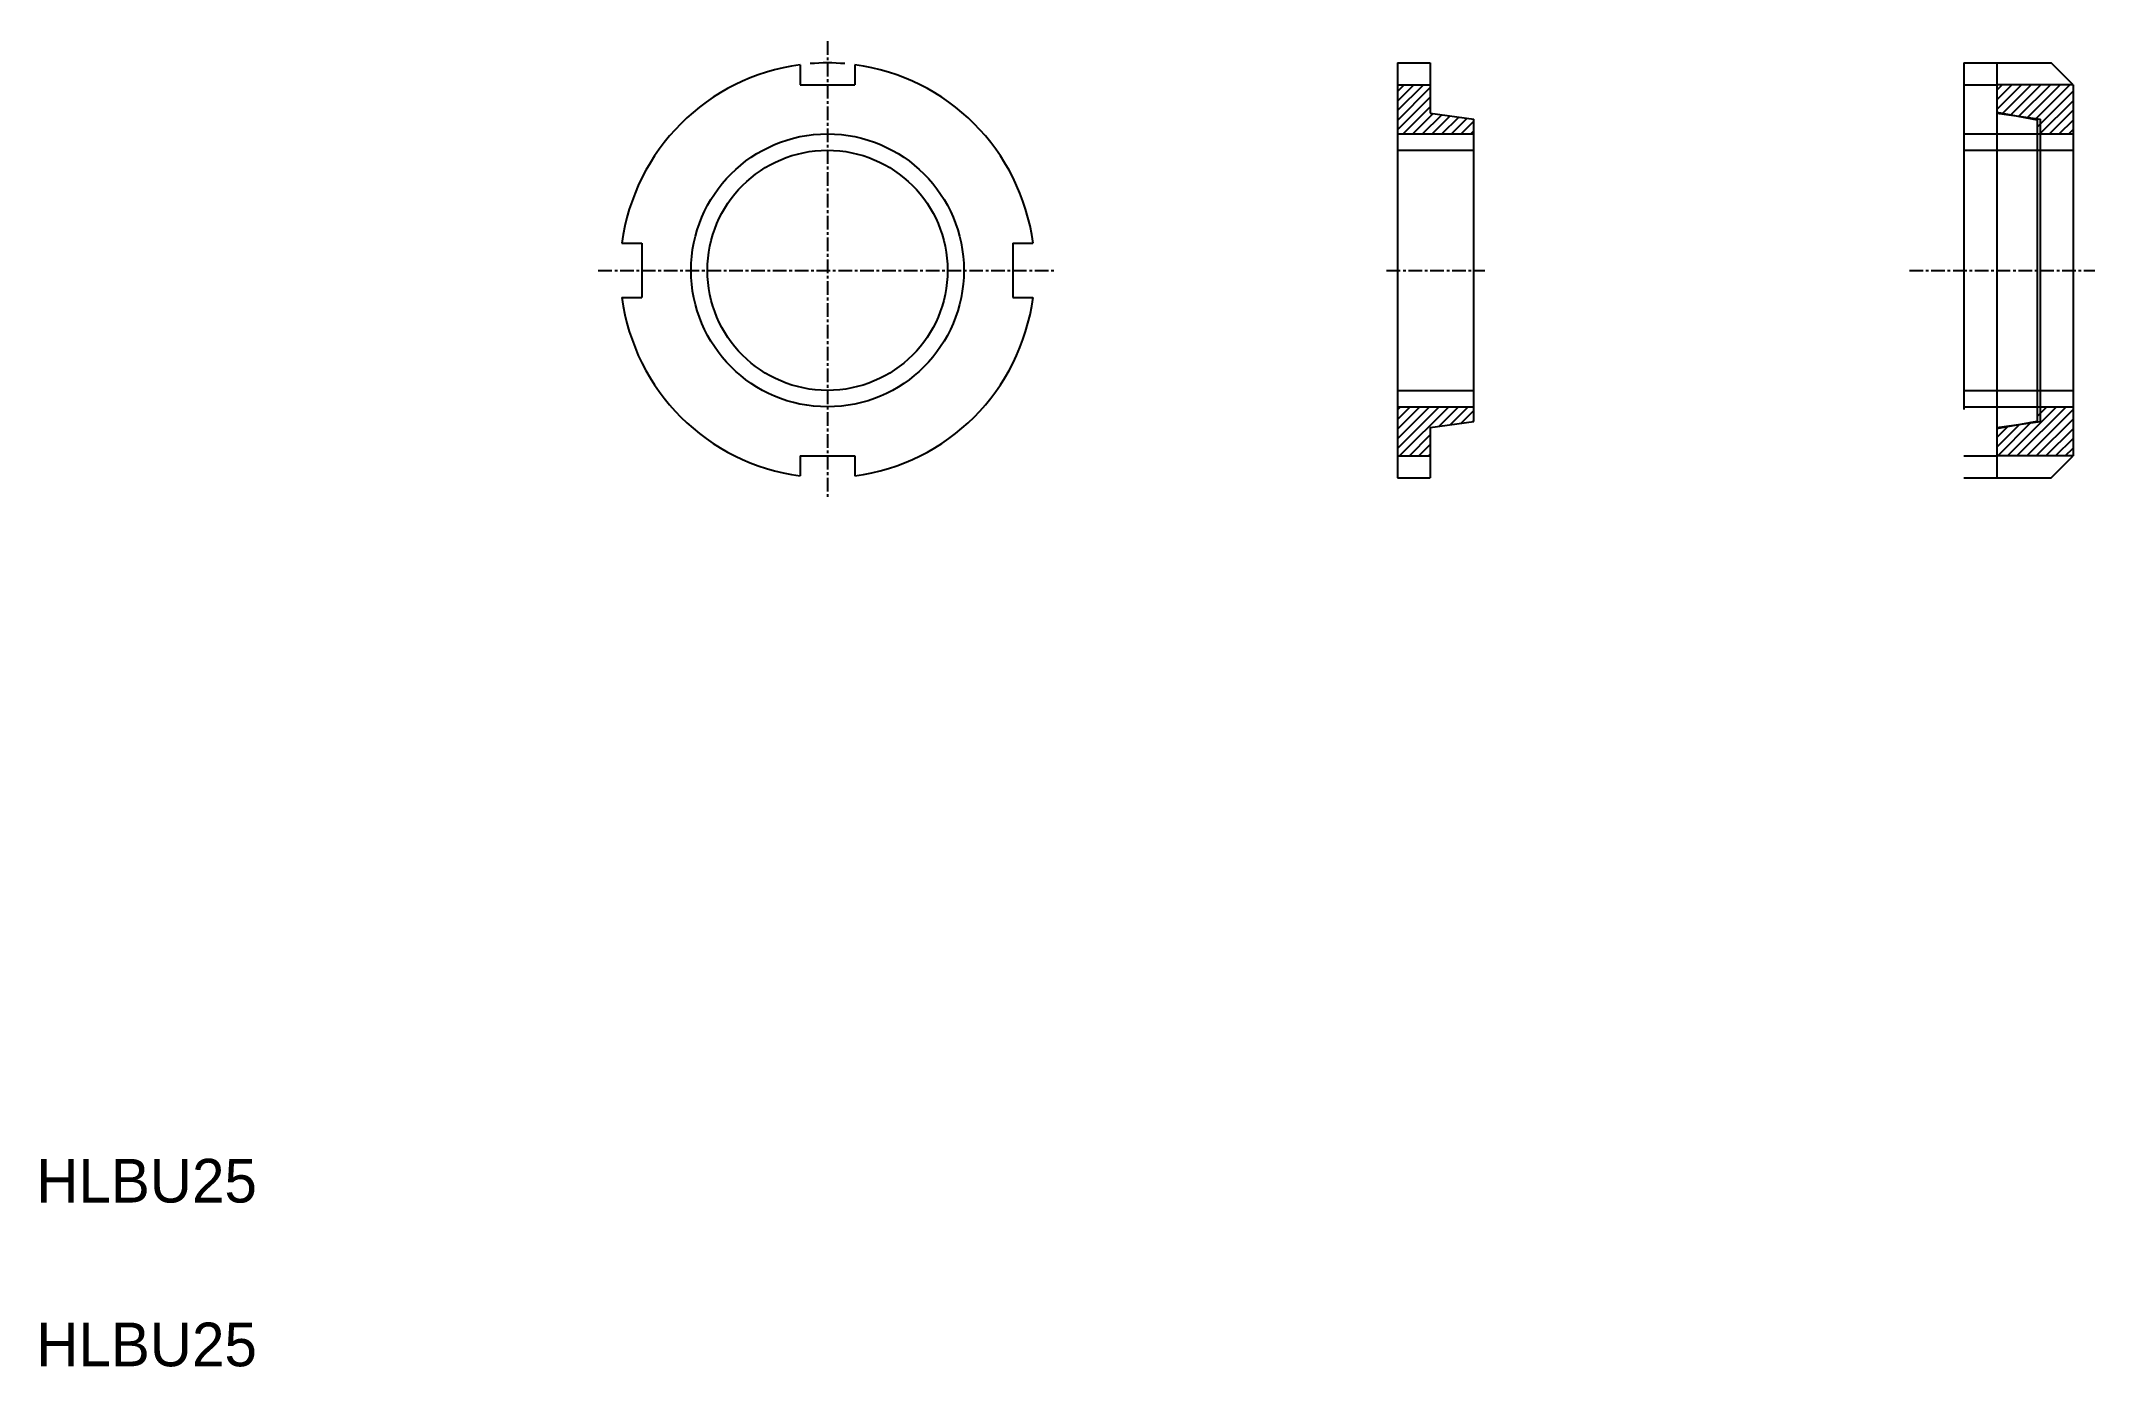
# Model space of a CAD drawing. Extents: x 10 to 199, y 10 to 131.
import ezdxf

# ---------------------------------------------------------------- set-up
doc = ezdxf.new("R2010")
doc.units = 0
doc.linetypes.add('CENTER', pattern=[2, 1.25, -0.25, 0.25, -0.25])
doc.linetypes.add('PHANTOM', pattern=[63.5, 31.75, -6.35, 6.35, -6.35, 6.35, -6.35])
doc.layers.get('0').update_dxf_attribs({"linetype": 'CONTINUOUS'})
doc.layers.add('CENTER', color=1, linetype='CENTER')

# ---------------------------------------------------------------- blocks, each defined once
blk = doc.blocks.new('*X3')
at = {"color": 0, "linetype": 'CONTINUOUS'}
for p, q in [((134.74, 125.02), (137.11, 127.39)), ((134.74, 125.9), (136.23, 127.39)), ((134.74, 126.78), (135.35, 127.39)), ((134.74, 124.13), (137.74, 127.13)), ((134.74, 123.25), (137.74, 126.25)), ((189.64, 125.12), (191.91, 127.39)), ((189.64, 126), (191.03, 127.39)), ((189.64, 126.89), (190.15, 127.39)), ((190.19, 124.79), (192.8, 127.39)), ((190.94, 124.65), (193.68, 127.39)), ((191.68, 124.5), (194.57, 127.39)), ((192.42, 124.36), (195.45, 127.39)), ((193.17, 124.22), (196.33, 127.39)), ((193.34, 123.51), (196.64, 126.81)), ((135.26, 122.89), (137.74, 125.37)), ((136.15, 122.89), (138.01, 124.75)), ((137.03, 122.89), (138.79, 124.65)), ((137.92, 122.89), (139.57, 124.54)), ((138.8, 122.89), (140.34, 124.43)), ((139.68, 122.89), (141.12, 124.33)), ((193.6, 122.89), (196.64, 125.93)), ((194.48, 122.89), (196.64, 125.05)), ((140.57, 122.89), (141.74, 124.06)), ((141.45, 122.89), (141.74, 123.18)), ((195.37, 122.89), (196.64, 124.16)), ((196.25, 122.89), (196.64, 123.28)), ((134.74, 94.08), (138.55, 97.89)), ((134.74, 94.96), (137.67, 97.89)), ((134.74, 95.85), (136.78, 97.89)), ((134.74, 96.73), (135.9, 97.89)), ((134.74, 97.62), (135.01, 97.89)), ((134.93, 93.39), (139.43, 97.89)), ((138.52, 96.1), (140.32, 97.89)), ((139.55, 96.24), (141.2, 97.89)), ((190.62, 93.39), (195.12, 97.89)), ((191.5, 93.39), (196, 97.89)), ((193.34, 97), (194.23, 97.89)), ((193.34, 97.88), (193.35, 97.89)), ((140.57, 96.38), (141.74, 97.55)), ((141.6, 96.52), (141.74, 96.66)), ((189.64, 94.18), (191.75, 96.29)), ((189.64, 95.07), (190.66, 96.08)), ((189.73, 93.39), (192.84, 96.5)), ((192.39, 93.39), (196.64, 97.65)), ((193.27, 93.39), (196.64, 96.76)), ((135.82, 93.39), (137.74, 95.31)), ((136.7, 93.39), (137.74, 94.43)), ((194.15, 93.39), (196.64, 95.88)), ((195.04, 93.39), (196.64, 94.99)), ((195.92, 93.39), (196.64, 94.11)), ((137.58, 93.39), (137.74, 93.55))]:
    blk.add_line(p, q, dxfattribs=at)

msp = doc.modelspace()

# ---------------------------------------------------------------- linework, layer by layer
at = {"color": 7, "linetype": 'CONTINUOUS'}
for p, q in [((80, 129.23), (80, 127.39)), ((85, 129.23), (85, 127.39)), ((134.74, 129.39), (134.74, 91.39)), ((134.74, 129.39), (137.74, 129.39)), ((137.74, 129.39), (137.74, 124.79)), ((189.64, 129.39), (189.64, 91.39)), ((189.64, 129.39), (194.64, 129.39)), ((196.64, 127.39), (194.64, 129.39)), ((80, 127.39), (85, 127.39)), ((134.74, 127.39), (137.74, 127.39)), ((196.64, 127.39), (189.64, 127.39)), ((196.64, 127.39), (196.64, 93.39)), ((137.74, 124.79), (141.74, 124.24)), ((141.74, 96.54), (141.74, 124.24)), ((189.64, 124.89), (193.34, 124.19)), ((193.34, 124.19), (193.34, 96.59)), ((134.74, 121.39), (141.74, 121.39)), ((193.34, 121.39), (196.64, 121.39)), ((134.74, 119.89), (134.74, 119.89)), ((63.66, 112.89), (65.5, 112.89)), ((65.5, 112.89), (65.5, 107.89)), ((99.5, 112.89), (99.5, 107.89)), ((99.5, 112.89), (101.33, 112.89)), ((134.74, 110.39), (134.74, 110.39)), ((63.66, 107.89), (65.5, 107.89)), ((99.5, 107.89), (101.33, 107.89)), ((134.74, 99.39), (141.74, 99.39)), ((193.34, 99.39), (196.64, 99.39)), ((137.74, 95.99), (141.74, 96.54)), ((137.74, 95.99), (137.74, 91.39)), ((189.64, 95.89), (193.34, 96.59)), ((80, 93.39), (85, 93.39)), ((80, 93.39), (80, 91.56)), ((85, 93.39), (85, 91.56)), ((134.74, 93.39), (137.74, 93.39)), ((196.64, 93.39), (189.64, 93.39)), ((194.64, 91.39), (196.64, 93.39)), ((134.74, 91.39), (137.74, 91.39)), ((189.64, 91.39), (194.64, 91.39))]:
    msp.add_line(p, q, dxfattribs=at)
at = {"color": 3, "linetype": 'PHANTOM'}
for p, q in [((186.64, 129.39), (186.64, 91.39)), ((186.64, 129.39), (189.64, 129.39)), ((189.64, 129.39), (189.64, 124.79)), ((186.64, 127.39), (189.64, 127.39)), ((189.64, 124.79), (193.64, 124.24)), ((193.64, 96.54), (193.64, 124.24)), ((186.64, 122.89), (193.64, 122.89)), ((186.64, 121.39), (193.64, 121.39)), ((186.64, 119.89), (186.64, 119.89)), ((186.64, 99.39), (193.64, 99.39)), ((186.64, 97.89), (193.64, 97.89)), ((189.64, 95.99), (193.64, 96.54)), ((189.64, 95.99), (189.64, 91.39)), ((186.64, 93.39), (189.64, 93.39)), ((186.64, 91.39), (189.64, 91.39))]:
    msp.add_line(p, q, dxfattribs=at)
at = {"color": 3, "linetype": 'CONTINUOUS'}
for p, q in [((134.74, 122.89), (141.74, 122.89)), ((193.34, 122.89), (196.64, 122.89)), ((134.74, 97.89), (141.74, 97.89)), ((193.34, 97.89), (196.64, 97.89))]:
    msp.add_line(p, q, dxfattribs=at)
msp.add_circle((82.5, 110.39), 12.5, dxfattribs=at)
at = {"color": 7, "linetype": 'CONTINUOUS'}
msp.add_circle((82.5, 110.39), 11, dxfattribs=at)
for start, end in [(97.5608, 172.4392), (7.5608, 82.4392), (187.5608, 262.4392), (277.5608, 352.4392)]:
    msp.add_arc((82.5, 110.39), 19, start, end, dxfattribs=at)
at = {"color": 3, "linetype": 'CONTINUOUS'}
msp.add_arc((82.5, 110.39), 19, 85.1694, 94.8306, dxfattribs=at)
at = {"layer": 'CENTER', "color": 1, "linetype": 'CENTER'}
for p, q in [((82.5, 131.39), (82.5, 89.39)), ((61.5, 110.39), (103.5, 110.39)), ((133.74, 110.39), (142.74, 110.39)), ((181.64, 110.39), (198.64, 110.39))]:
    msp.add_line(p, q, dxfattribs=at)

# ---------------------------------------------------------------- block references
at = {"color": 3, "linetype": 'CONTINUOUS'}
msp.add_blockref('*X3', (0, 0), dxfattribs=at)

# ---------------------------------------------------------------- texts
at = {"color": 7, "linetype": 'CONTINUOUS'}
for p in [(10, 25), (10, 10)]:
    msp.add_text('HLBU25', height=4, dxfattribs=at).set_placement(p)

doc.saveas('drawing.dxf')
